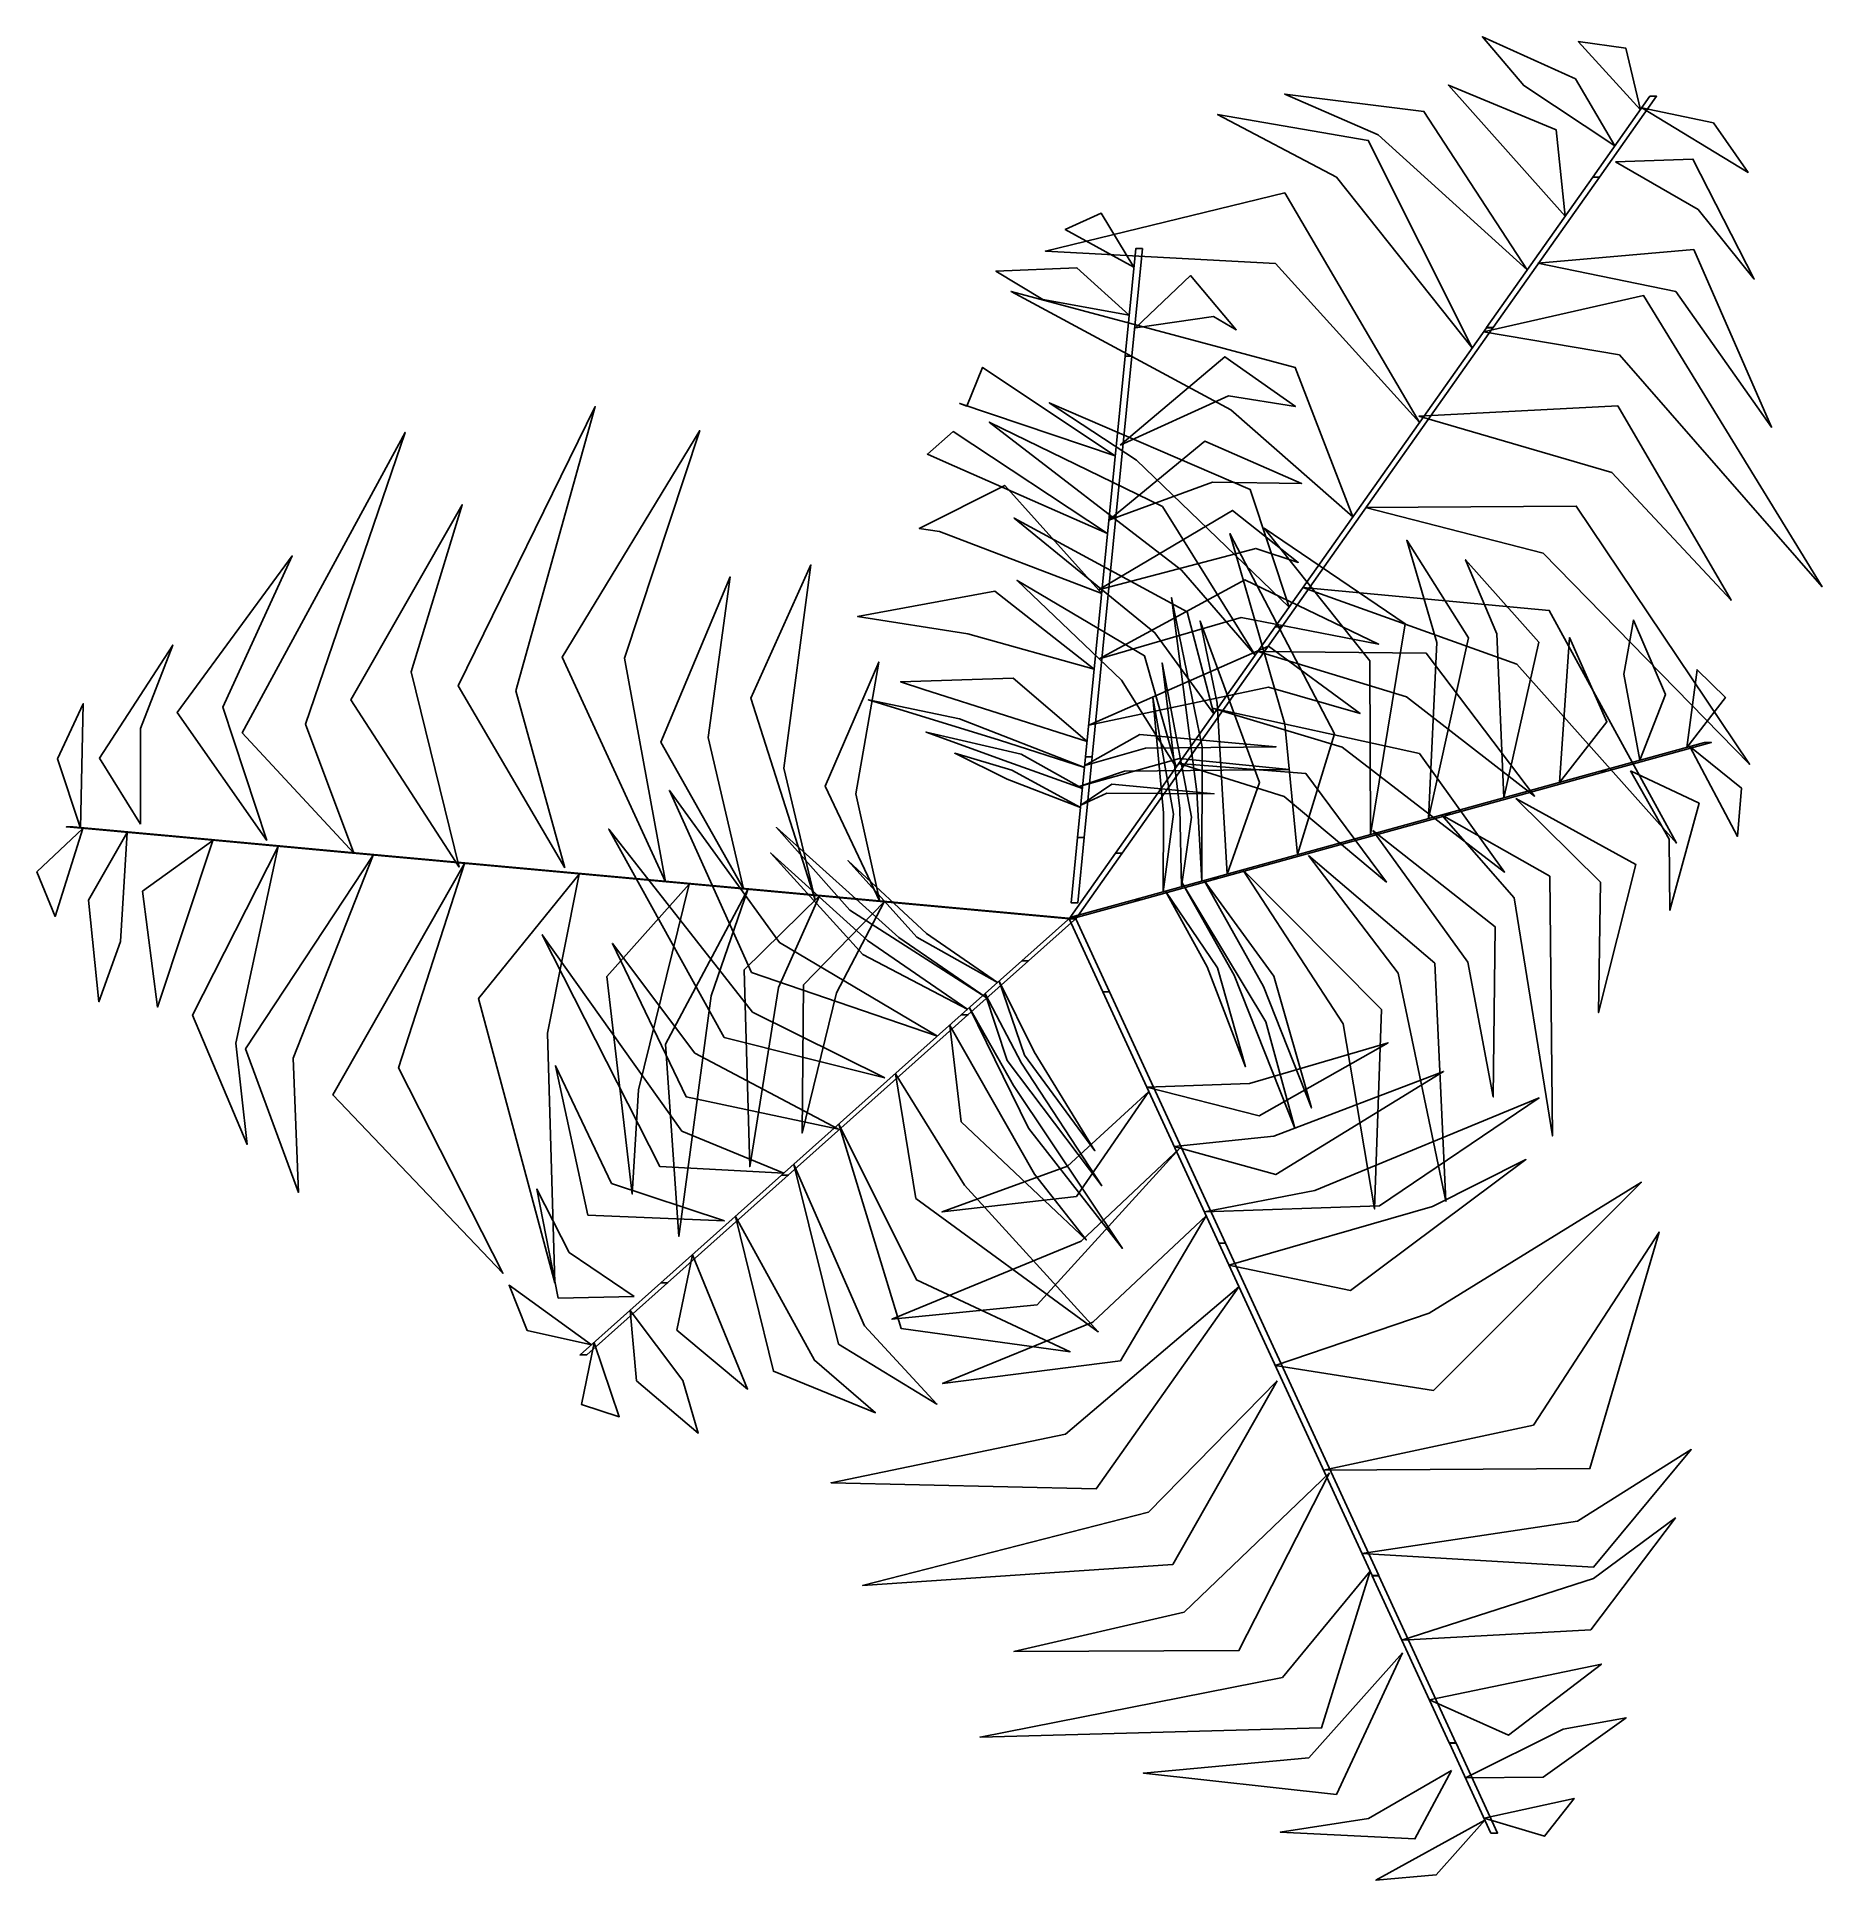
# Model space of a CAD drawing. Extents: x -0.94 to 0.68, y -0.88 to 0.8.
import ezdxf

# ---------------------------------------------------------------- set-up
doc = ezdxf.new("R2010")
doc.units = 0
doc.header["$MEASUREMENT"] = 0
doc.layers.get('0').update_dxf_attribs({"linetype": 'CONTINUOUS'})

msp = doc.modelspace()

# ---------------------------------------------------------------- linework, layer by layer
at = {"color": 64, "linetype": 'CONTINUOUS'}
for points in [[(0.4947, 0.7011, 0.8577), (0.4118, 0.756, 0.825), (0.3743, 0.8004, 0.7822), (0.4589, 0.7622, 0.7898)], [(0.518, 0.7341, 0.7972), (0.4614, 0.7961, 0.7396), (0.5047, 0.7901, 0.7238)], [(0.4495, 0.6372, 0.9393), (0.3433, 0.7565, 0.8686), (0.4415, 0.7157, 0.8825)], [(0.4151, 0.5884, 0.9811), (0.2793, 0.7114, 0.9125), (0.1945, 0.7483, 0.8992), (0.321, 0.7325, 0.89)], [(0.365, 0.5176, 1.022), (0.2414, 0.6728, 0.9787), (0.1333, 0.7298, 0.9444), (0.2704, 0.7062, 0.9856)], [(0.5192, 0.7358, 0.791), (0.616, 0.6771, 0.737), (0.5844, 0.7222, 0.7284)], [(0.4952, 0.6867, 0.8687), (0.5707, 0.6432, 0.8243), (0.6216, 0.58, 0.8285), (0.5658, 0.6892, 0.7835)], [(0.317, 0.4495, 1.0111), (0.186, 0.5943, 0.9661), (-0.0233, 0.6055, 0.9043), (0.1945, 0.6584, 0.9656)], [(0.4248, 0.5946, 0.97), (0.5501, 0.5686, 0.9001), (0.6374, 0.4453, 0.8937), (0.5665, 0.607, 0.8741)], [(0.2564, 0.3638, 0.9973), (0.1454, 0.4612, 0.9603), (-0.0545, 0.5688, 0.8969), (0.204, 0.4997, 0.9757)], [(0.3753, 0.5321, 1.0222), (0.4989, 0.5112, 0.9993), (0.6833, 0.3002, 0.9184), (0.5209, 0.5651, 1.0103)], [(-0.4604, 0.0445, 0.9958), (-0.5052, 0.2054, 0.9621), (-0.4329, 0.464, 0.8856), (-0.5575, 0.2102, 0.969)], [(0.1984, 0.2817, 0.9841), (0.0595, 0.4152, 0.9373), (-0.0198, 0.4676, 0.9117), (0.1631, 0.3888, 0.9688)], [(0.3164, 0.4554, 1.0106), (0.4921, 0.4042, 0.9724), (0.6005, 0.2879, 0.9269), (0.4974, 0.4647, 0.9874)], [(-0.6526, 0.0578, 1.0222), (-0.6963, 0.1752, 0.9993), (-0.6058, 0.4405, 0.9184), (-0.754, 0.1673, 1.0103)], [(-0.369, 0.0318, 0.9848), (-0.4061, 0.2352, 0.9392), (-0.3377, 0.4422, 0.8764), (-0.463, 0.2361, 0.9478)], [(0.1675, 0.2379, 0.9344), (0.1005, 0.3153, 0.9341), (-0.0744, 0.45, 0.8652), (0.0832, 0.3732, 0.9722)], [(-0.5567, 0.0451, 1.0106), (-0.6003, 0.2228, 0.9724), (-0.5538, 0.3748, 0.9269), (-0.6553, 0.1972, 0.9874)], [(0.2678, 0.3722, 0.9958), (0.4295, 0.3306, 0.9621), (0.6173, 0.1387, 0.8856), (0.4597, 0.3735, 0.969)], [(0.1298, 0.1845, 0.8363), (0.0763, 0.2584, 0.8483), (-0.0518, 0.3626, 0.8034), (0.1058, 0.2774, 0.902)], [(-0.7315, 0.0694, 0.97), (-0.7716, 0.1908, 0.9001), (-0.7085, 0.3282, 0.8937), (-0.8131, 0.1859, 0.8741)], [(-0.2328, 0.0154, 0.8402), (-0.2613, 0.1353, 0.8554), (-0.2366, 0.32, 0.7742), (-0.2913, 0.1989, 0.8864)], [(-0.2981, 0.0253, 0.9376), (-0.3302, 0.1631, 0.9543), (-0.3101, 0.3092, 0.8891), (-0.3733, 0.1587, 1.0211)], [(0.0956, 0.1362, 0.7475), (0.0458, 0.2152, 0.769), (-0.0491, 0.3059, 0.7494), (0.0669, 0.2375, 0.8163)], [(0.211, 0.2994, 0.9848), (0.4057, 0.2298, 0.9392), (0.5508, 0.0671, 0.8764), (0.435, 0.2787, 0.9478)], [(-0.8465, 0.0843, 0.8687), (-0.8465, 0.1714, 0.8243), (-0.8172, 0.2471, 0.8285), (-0.8839, 0.1442, 0.7835)], [(0.1699, 0.2413, 0.9376), (0.3053, 0.2002, 0.9543), (0.4218, 0.1098, 0.8891), (0.3231, 0.2397, 1.0211)], [(-0.174, 0.0139, 0.7507), (-0.1959, 0.1118, 0.7611), (-0.1749, 0.2316, 0.7008), (-0.2238, 0.1187, 0.802)], [(-0.9011, 0.0805, 0.791), (-0.8986, 0.1937, 0.737), (-0.9219, 0.1438, 0.7284)], [(0.1287, 0.1897, 0.8402), (0.2468, 0.1544, 0.8554), (0.3944, 0.0406, 0.7742), (0.3169, 0.1486, 0.8864)], [(0.098, 0.1395, 0.7507), (0.1938, 0.1095, 0.7611), (0.287, 0.0315, 0.7008), (0.2137, 0.1302, 0.802)], [(-0.8989, 0.0803, 0.7972), (-0.9243, 0.0003, 0.7396), (-0.9408, 0.0408, 0.7238)], [(-0.8587, 0.0766, 0.8577), (-0.8648, -0.0226, 0.825), (-0.8844, -0.0773, 0.7822), (-0.8937, 0.0151, 0.7898)], [(-0.7808, 0.0695, 0.9393), (-0.831, -0.0822, 0.8686), (-0.8448, 0.0232, 0.8825)], [(-0.7213, 0.064, 0.9811), (-0.7599, -0.115, 0.9125), (-0.7495, -0.207, 0.8992), (-0.7991, -0.0895, 0.89)], [(-0.6349, 0.0561, 1.022), (-0.7075, -0.1286, 0.9787), (-0.7028, -0.2507, 0.9444), (-0.751, -0.1202, 0.9856)], [(-0.5519, 0.0485, 1.0111), (-0.6118, -0.1373, 0.9661), (-0.5169, -0.3242, 0.9043), (-0.6716, -0.162, 0.9656)], [(-0.4474, 0.0389, 0.9973), (-0.4763, -0.1059, 0.9603), (-0.4695, -0.3329, 0.8969), (-0.539, -0.0744, 0.9757)], [(-0.3473, 0.0298, 0.9841), (-0.3935, -0.1573, 0.9373), (-0.3992, -0.2522, 0.9117), (-0.4224, -0.0544, 0.9688)], [(-0.294, 0.0249, 0.9344), (-0.3275, -0.0719, 0.9341), (-0.3567, -0.2907, 0.8652), (-0.369, -0.1158, 0.9722)], [(-0.2288, 0.0189, 0.8363), (-0.2661, -0.0643, 0.8483), (-0.2923, -0.2274, 0.8034), (-0.2973, -0.0483, 0.902)], [(-0.1699, 0.0135, 0.7475), (-0.2135, -0.0692, 0.769), (-0.2446, -0.1968, 0.7494), (-0.2434, -0.062, 0.8163)], [(0.0691, -0.1551, 0.7475), (0.1624, -0.1515, 0.769), (0.2885, -0.1146, 0.7494), (0.1712, -0.181, 0.8163)], [(0.0939, -0.2089, 0.8363), (0.1846, -0.1996, 0.8483), (0.3389, -0.1406, 0.8034), (0.1863, -0.2345, 0.902)], [(0.0708, -0.1589, 0.7507), (-0.0031, -0.2268, 0.7611), (-0.1173, -0.2685, 0.7008), (0.0049, -0.2544, 0.802)], [(0.1213, -0.2683, 0.9344), (0.2218, -0.249, 0.9341), (0.4259, -0.1648, 0.8652), (0.2806, -0.2629, 0.9722)], [(0.0989, -0.2106, 0.8402), (0.0093, -0.2952, 0.8554), (-0.163, -0.3661, 0.7742), (-0.0308, -0.353, 0.8864)], [(0.1437, -0.3169, 0.9841), (0.3288, -0.2634, 0.9373), (0.4139, -0.2209, 0.9117), (0.2542, -0.3399, 0.9688)], [(0.1858, -0.4082, 0.9973), (0.3257, -0.3607, 0.9603), (0.5189, -0.2414, 0.8969), (0.3297, -0.4308, 0.9757)], [(0.123, -0.272, 0.9376), (0.0197, -0.3688, 0.9543), (-0.1169, -0.4244, 0.8891), (0.045, -0.4039, 1.0211)], [(0.2298, -0.5035, 1.0111), (0.4206, -0.4624, 0.9661), (0.535, -0.2868, 0.9043), (0.472, -0.5019, 0.9656)], [(0.1528, -0.3366, 0.9848), (-0.0049, -0.4705, 0.9392), (-0.2183, -0.5148, 0.8764), (0.0229, -0.5203, 0.9478)], [(0.1875, -0.4222, 0.9958), (0.0706, -0.5415, 0.9621), (-0.1896, -0.6082, 0.8856), (0.0925, -0.5891, 0.969)], [(0.2647, -0.5792, 1.022), (0.4609, -0.5497, 0.9787), (0.5643, -0.4846, 0.9444), (0.4754, -0.5915, 0.9856)], [(0.2352, -0.5059, 1.0106), (0.103, -0.6325, 0.9724), (-0.0519, -0.6682, 0.9269), (0.1527, -0.6674, 0.9874)], [(0.301, -0.6579, 0.9811), (0.4754, -0.6018, 0.9125), (0.5498, -0.5468, 0.8992), (0.4729, -0.6485, 0.89)], [(0.2721, -0.5953, 1.0222), (0.1923, -0.6919, 0.9993), (-0.0827, -0.7461, 0.9184), (0.2279, -0.7378, 1.0103)], [(0.3015, -0.6694, 0.97), (0.2164, -0.7649, 0.9001), (0.0659, -0.7789, 0.8937), (0.2414, -0.7983, 0.8741)], [(0.3261, -0.7122, 0.9393), (0.4825, -0.6798, 0.8686), (0.3981, -0.7444, 0.8825)], [(0.3589, -0.7832, 0.8577), (0.4478, -0.7389, 0.825), (0.505, -0.7285, 0.7822), (0.4296, -0.7827, 0.7898)], [(0.3461, -0.7765, 0.8687), (0.2706, -0.8201, 0.8243), (0.1904, -0.8325, 0.8285), (0.3129, -0.8388, 0.7835)], [(0.3758, -0.8199, 0.7972), (0.4577, -0.8019, 0.7396), (0.4309, -0.8364, 0.7238)], [(0.3766, -0.8218, 0.791), (0.2774, -0.8763, 0.737), (0.3323, -0.8715, 0.7284)]]:
    msp.add_3dface(points, dxfattribs=at)
at = {"color": 72, "linetype": 'CONTINUOUS'}
for points in [[(0.4747, 0.6727, 0.9079), (0.4807, 0.6727, 0.9079), (0.5327, 0.7463, 0.7727), (0.5267, 0.7463, 0.7727)], [(0.3781, 0.5359, 1.0244), (0.3841, 0.5359, 1.0244), (0.4807, 0.6726, 0.9074), (0.4746, 0.6726, 0.9074)], [(0.0492, 0.5098, 1.8108), (0.0553, 0.5098, 1.8108), (0.065, 0.6078, 1.7712), (0.0589, 0.6078, 1.7712)], [(0.1858, 0.2637, 0.9798), (0.1919, 0.2637, 0.9798), (0.3839, 0.5356, 1.0235), (0.3779, 0.5356, 1.0235)], [(0.0348, 0.3634, 1.791), (0.0408, 0.3634, 1.791), (0.0553, 0.5098, 1.8103), (0.0492, 0.5098, 1.8103)], [(0.0133, 0.1455, 1.5602), (0.0193, 0.1455, 1.5602), (0.0408, 0.3634, 1.7902), (0.0348, 0.3634, 1.7902)], [(0.2724, 0.0748, 1.4093), (0.2719, 0.2328, 1.4037), (0.1756, 0.3534, 1.294), (0.304, 0.2665, 1.4378)], [(0.2059, 0.0565, 1.3368), (0.1945, 0.1752, 1.3205), (0.1445, 0.3485, 1.2601), (0.2396, 0.1663, 1.3703)], [(0.3253, 0.0894, 1.4669), (0.3329, 0.2496, 1.4701), (0.3054, 0.3425, 1.4369), (0.3615, 0.2538, 1.5014)], [(0.3937, 0.1082, 1.4905), (0.3874, 0.2574, 1.4563), (0.359, 0.3248, 1.4358), (0.4255, 0.2498, 1.4655)], [(0.1191, 0.0325, 1.2008), (0.1145, 0.1137, 1.2153), (0.0913, 0.2904, 1.173), (0.1194, 0.1545, 1.2641)], [(0.1421, 0.0389, 1.2673), (0.133, 0.1944, 1.2523), (0.1174, 0.269, 1.2328), (0.1716, 0.1222, 1.297)], [(0.5176, 0.1424, 1.4879), (0.5029, 0.2208, 1.4634), (0.5116, 0.2699, 1.4425), (0.5408, 0.2023, 1.4584)], [(0.0405, 0.0579, 0.6019), (0.0465, 0.0579, 0.6019), (0.1919, 0.2637, 0.9799), (0.1858, 0.2637, 0.9799)], [(0.4444, 0.1222, 1.4974), (0.4536, 0.2539, 1.4701), (0.4876, 0.1772, 1.4938)], [(0.1006, 0.0274, 1.0935), (0.0989, 0.0986, 1.1196), (0.0829, 0.2309, 1.0952), (0.1096, 0.0907, 1.1762)], [(0.5601, 0.1541, 1.4702), (0.5695, 0.2247, 1.441), (0.5953, 0.1996, 1.4422)], [(0.0839, 0.0228, 0.9965), (0.084, 0.0944, 1.0329), (0.0743, 0.1996, 1.0309), (0.0931, 0.0933, 1.0839)], [(0.4815, 0.1324, 1.5018), (0.4875, 0.1324, 1.5018), (0.5825, 0.1586, 1.4622), (0.5764, 0.1586, 1.4622)], [(0.5631, 0.1549, 1.4671), (0.6063, 0.0731, 1.4344), (0.6099, 0.1171, 1.4397)], [(0.006, 0.072, 1.1472), (0.0121, 0.072, 1.1472), (0.0193, 0.1455, 1.5603), (0.0133, 0.1455, 1.5603)], [(0.3397, 0.0933, 1.482), (0.3458, 0.0933, 1.482), (0.4876, 0.1324, 1.5013), (0.4815, 0.1324, 1.5013)], [(0.509, 0.1328, 1.4886), (0.5442, 0.0705, 1.4626), (0.5448, 0.0059, 1.4522), (0.5714, 0.1033, 1.4552)], [(-0.1214, -0.1086, 1.2809), (-0.2653, -0.0234, 1.2826), (-0.3654, 0.1149, 1.2095), (-0.2906, -0.0506, 1.3226)], [(0.4046, 0.1076, 1.4893), (0.4816, 0.0315, 1.4714), (0.48, -0.0872, 1.4368), (0.5137, 0.0476, 1.4779)], [(0.1286, 0.0351, 1.2512), (0.1346, 0.0351, 1.2512), (0.3458, 0.0933, 1.4812), (0.3397, 0.0933, 1.4812)], [(0.3371, 0.0926, 1.4777), (0.4032, 0.0171, 1.4944), (0.4379, -0.1994, 1.3987), (0.4355, 0.0369, 1.5359)], [(-0.8241, 0.0735, 0.9079), (-0.818, 0.0735, 0.9079), (-0.9078, 0.0817, 0.7727), (-0.9139, 0.0817, 0.7727)], [(-0.6573, 0.0582, 1.0244), (-0.6513, 0.0582, 1.0244), (-0.8179, 0.0735, 0.9074), (-0.8239, 0.0735, 0.9074)], [(-0.1693, -0.1466, 1.3438), (-0.2897, -0.0867, 1.356), (-0.4206, 0.0797, 1.274), (-0.3155, -0.1097, 1.3923)], [(-0.0773, -0.0734, 1.0984), (-0.1567, -0.019, 1.1325), (-0.268, 0.0812, 1.0716), (-0.2013, 0.0061, 1.1754)], [(0.006, 0.072, 1.1472), (0.0121, 0.072, 1.1472), (0.0062, 0.0126, 0.6383), (0.0002, 0.0126, 0.6383)], [(0.2747, 0.0786, 1.4116), (0.3611, -0.0412, 1.4209), (0.3842, -0.1639, 1.3699), (0.3858, -0.009, 1.4628)], [(-0.3254, 0.0278, 0.9798), (-0.3194, 0.0278, 0.9798), (-0.6509, 0.0582, 1.0235), (-0.657, 0.0582, 1.0235)], [(-0.094, -0.0842, 1.2055), (-0.1853, -0.0216, 1.2438), (-0.2732, 0.0579, 1.1946), (-0.1895, -0.0343, 1.3155)], [(-0.0668, -0.0599, 1.0012), (-0.1315, -0.0152, 1.0268), (-0.2028, 0.051, 0.9791), (-0.1403, -0.0184, 1.0722)], [(0.0405, 0.0579, 0.6019), (0.0465, 0.0579, 0.6019), (0.0043, -0.0018, 0.1475), (-0.0017, -0.0018, 0.1475)], [(0.2162, 0.0556, 1.3438), (0.2976, -0.0514, 1.356), (0.3411, -0.2587, 1.274), (0.3309, -0.0423, 1.3923)], [(0.0574, 0.0155, 0.8382), (0.0635, 0.0155, 0.8382), (0.1346, 0.0351, 1.2513), (0.1286, 0.0351, 1.2513)], [(0.1564, 0.0428, 1.2809), (0.2476, -0.0974, 1.2826), (0.2761, -0.2658, 1.2095), (0.2824, -0.0842, 1.3226)], [(-0.0746, 0.0048, 0.6019), (-0.0685, 0.0048, 0.6019), (-0.3194, 0.0278, 0.9799), (-0.3255, 0.0278, 0.9799)], [(0.0859, 0.0233, 1.0012), (0.124, -0.0454, 1.0268), (0.1587, -0.1364, 0.9791), (0.1334, -0.0464, 1.0722)], [(0.1012, 0.0308, 1.0984), (0.1484, -0.0532, 1.1325), (0.2037, -0.1924, 1.0716), (0.1772, -0.0955, 1.1754)], [(0.121, 0.033, 1.2055), (0.1751, -0.0635, 1.2438), (0.2187, -0.1738, 1.1946), (0.1845, -0.0541, 1.3155)], [(-0.0746, 0.0048, 0.6019), (-0.0685, 0.0048, 0.6019), (0.0043, -0.0018, 0.1475), (-0.0017, -0.0018, 0.1475)], [(0.0574, 0.0155, 0.8382), (0.0635, 0.0155, 0.8382), (0.0059, -0.0004, 0.3293), (-0.0002, -0.0004, 0.3293)], [(-0.2613, -0.2333, 1.4777), (-0.354, -0.195, 1.4944), (-0.4811, -0.0163, 1.3987), (-0.3742, -0.227, 1.5359)], [(-0.0448, -0.0402, 0.8382), (-0.0387, -0.0402, 0.8382), (0.0059, -0.0004, 0.3293), (-0.0002, -0.0004, 0.3293)], [(0.0289, -0.0682, 0.6019), (0.035, -0.0682, 0.6019), (0.0043, -0.0018, 0.1475), (-0.0017, -0.0018, 0.1475)], [(-0.2116, -0.1932, 1.4116), (-0.3421, -0.1241, 1.4209), (-0.4172, -0.0243, 1.3699), (-0.35, -0.1638, 1.4628)], [(-0.0448, -0.0402, 0.8382), (-0.0387, -0.0402, 0.8382), (-0.0938, -0.0893, 1.2513), (-0.0999, -0.0893, 1.2513)], [(-0.0653, -0.0586, 0.9965), (-0.0336, -0.1228, 1.0329), (0.0217, -0.2128, 1.0309), (-0.0422, -0.1258, 1.0839)], [(-0.0925, -0.0829, 1.2008), (-0.0524, -0.1536, 1.2153), (0.0467, -0.3017, 1.173), (-0.0387, -0.1924, 1.2641)], [(-0.0782, -0.0701, 1.0935), (-0.0451, -0.1331, 1.1196), (0.0279, -0.2446, 1.0952), (-0.0582, -0.1308, 1.1762)], [(0.0289, -0.0682, 0.6019), (0.035, -0.0682, 0.6019), (0.1405, -0.297, 0.9799), (0.1345, -0.297, 0.9799)], [(-0.0999, -0.0893, 1.2512), (-0.0938, -0.0893, 1.2512), (-0.2572, -0.2351, 1.4812), (-0.2633, -0.2351, 1.4812)], [(-0.1103, -0.0988, 1.2673), (-0.0331, -0.2341, 1.2523), (0.0139, -0.294, 1.2328), (-0.0998, -0.1865, 1.297)], [(-0.3151, -0.2767, 1.4893), (-0.4179, -0.2426, 1.4714), (-0.4691, -0.1355, 1.4368), (-0.4395, -0.2713, 1.4779)], [(-0.1597, -0.1428, 1.3368), (-0.0968, -0.2442, 1.3205), (0.0248, -0.3774, 1.2601), (-0.1412, -0.2562, 1.3703)], [(-0.2112, -0.1887, 1.4093), (-0.1407, -0.3301, 1.4037), (-0.0009, -0.3956, 1.294), (-0.1545, -0.3746, 1.4378)], [(-0.2521, -0.2252, 1.4669), (-0.1879, -0.3722, 1.4701), (-0.122, -0.4433, 1.4369), (-0.2116, -0.3887, 1.5014)], [(-0.3975, -0.3455, 1.4886), (-0.4567, -0.3053, 1.4626), (-0.4859, -0.2477, 1.4522), (-0.4665, -0.3468, 1.4552)], [(-0.2633, -0.2351, 1.482), (-0.2572, -0.2351, 1.482), (-0.367, -0.333, 1.5013), (-0.3731, -0.333, 1.5013)], [(-0.3051, -0.2725, 1.4905), (-0.2334, -0.4034, 1.4563), (-0.178, -0.4512, 1.4358), (-0.2708, -0.4134, 1.4655)], [(0.1345, -0.297, 0.9798), (0.1405, -0.297, 0.9798), (0.28, -0.5993, 1.0235), (0.2739, -0.5993, 1.0235)], [(-0.3443, -0.3074, 1.4974), (-0.2942, -0.4296, 1.4701), (-0.3587, -0.3759, 1.4938)], [(-0.4363, -0.3894, 1.4671), (-0.5112, -0.3352, 1.4344), (-0.4949, -0.3763, 1.4397)], [(-0.3731, -0.333, 1.5018), (-0.367, -0.333, 1.5018), (-0.4405, -0.3986, 1.4622), (-0.4466, -0.3986, 1.4622)], [(-0.401, -0.358, 1.4879), (-0.353, -0.4217, 1.4634), (-0.3391, -0.4697, 1.4425), (-0.3953, -0.422, 1.4584)], [(-0.4339, -0.3874, 1.4702), (-0.411, -0.4548, 1.441), (-0.4452, -0.4437, 1.4422)], [(0.2741, -0.5996, 1.0244), (0.2801, -0.5996, 1.0244), (0.3502, -0.7515, 0.9074), (0.3441, -0.7515, 0.9074)], [(0.3442, -0.7517, 0.9079), (0.3503, -0.7517, 0.9079), (0.388, -0.8335, 0.7727), (0.382, -0.8335, 0.7727)]]:
    msp.add_3dface(points, dxfattribs=at)
at = {"color": 70, "linetype": 'CONTINUOUS'}
for points in [[(0.0572, 0.591, 1.7791), (-0.0053, 0.6251, 1.75), (0.0273, 0.6401, 1.7512)], [(0.0528, 0.5471, 1.7969), (-0.0256, 0.5615, 1.7724), (-0.0683, 0.5873, 1.7515), (0.0053, 0.5903, 1.7673)], [(0.0588, 0.5356, 1.7976), (0.1295, 0.546, 1.7716), (0.1503, 0.5339, 1.7611), (0.1087, 0.5832, 1.7642)], [(0.0447, 0.4291, 1.7983), (0.1434, 0.4737, 1.7804), (0.2042, 0.464, 1.7458), (0.14, 0.5094, 1.7869)], [(0.0402, 0.4192, 1.7995), (-0.1012, 0.4669, 1.7653), (-0.0949, 0.4646, 1.7448), (-0.0804, 0.4997, 1.7745)], [(0.0333, 0.3486, 1.7759), (-0.1135, 0.4132, 1.7791), (-0.1307, 0.4209, 1.7459), (-0.1072, 0.4414, 1.8103)], [(0.0345, 0.3607, 1.7867), (0.1287, 0.3953, 1.8034), (0.2098, 0.3942, 1.7077), (0.1218, 0.4325, 1.8449)], [(0.0279, 0.294, 1.7183), (-0.1197, 0.3503, 1.7127), (-0.138, 0.3532, 1.603), (-0.0603, 0.3923, 1.7468)], [(0.0251, 0.2975, 1.7206), (0.168, 0.3351, 1.7299), (0.2068, 0.3224, 1.6789), (0.1468, 0.3697, 1.7718)], [(0.0256, 0.2346, 1.6528), (0.1547, 0.2721, 1.665), (0.2798, 0.2481, 1.583), (0.1581, 0.3065, 1.7013)], [(0.0211, 0.2253, 1.6458), (-0.0938, 0.2573, 1.6295), (-0.1941, 0.273, 1.569), (-0.0693, 0.2963, 1.6793)], [(0.0161, 0.1743, 1.5898), (0.1797, 0.209, 1.5916), (0.263, 0.1848, 1.5185), (0.1798, 0.2462, 1.6316)], [(0.0146, 0.1595, 1.5763), (-0.1339, 0.2068, 1.5613), (-0.155, 0.2138, 1.5417), (-0.0526, 0.2169, 1.606)], [(0.0123, 0.1357, 1.5098), (-0.0652, 0.1606, 1.5243), (-0.1843, 0.1972, 1.482), (-0.1015, 0.1799, 1.573)], [(0.0104, 0.1167, 1.4025), (-0.0566, 0.1406, 1.4286), (-0.1319, 0.168, 1.4042), (-0.0454, 0.1478, 1.4852)], [(0.0125, 0.1377, 1.5145), (0.0679, 0.1535, 1.5528), (0.1865, 0.1546, 1.5036), (0.0625, 0.1657, 1.6245)], [(0.0087, 0.0994, 1.3055), (-0.0582, 0.1252, 1.3419), (-0.1057, 0.1487, 1.3399), (-0.0538, 0.1333, 1.3929)], [(0.0075, 0.1184, 1.4074), (0.0487, 0.1323, 1.4415), (0.1985, 0.1339, 1.3806), (0.0986, 0.144, 1.4844)], [(0.0089, 0.1014, 1.3102), (0.0327, 0.1123, 1.3358), (0.1301, 0.1119, 1.2881), (0.037, 0.1207, 1.3812)]]:
    msp.add_3dface(points, dxfattribs=at)

doc.saveas('drawing.dxf')
